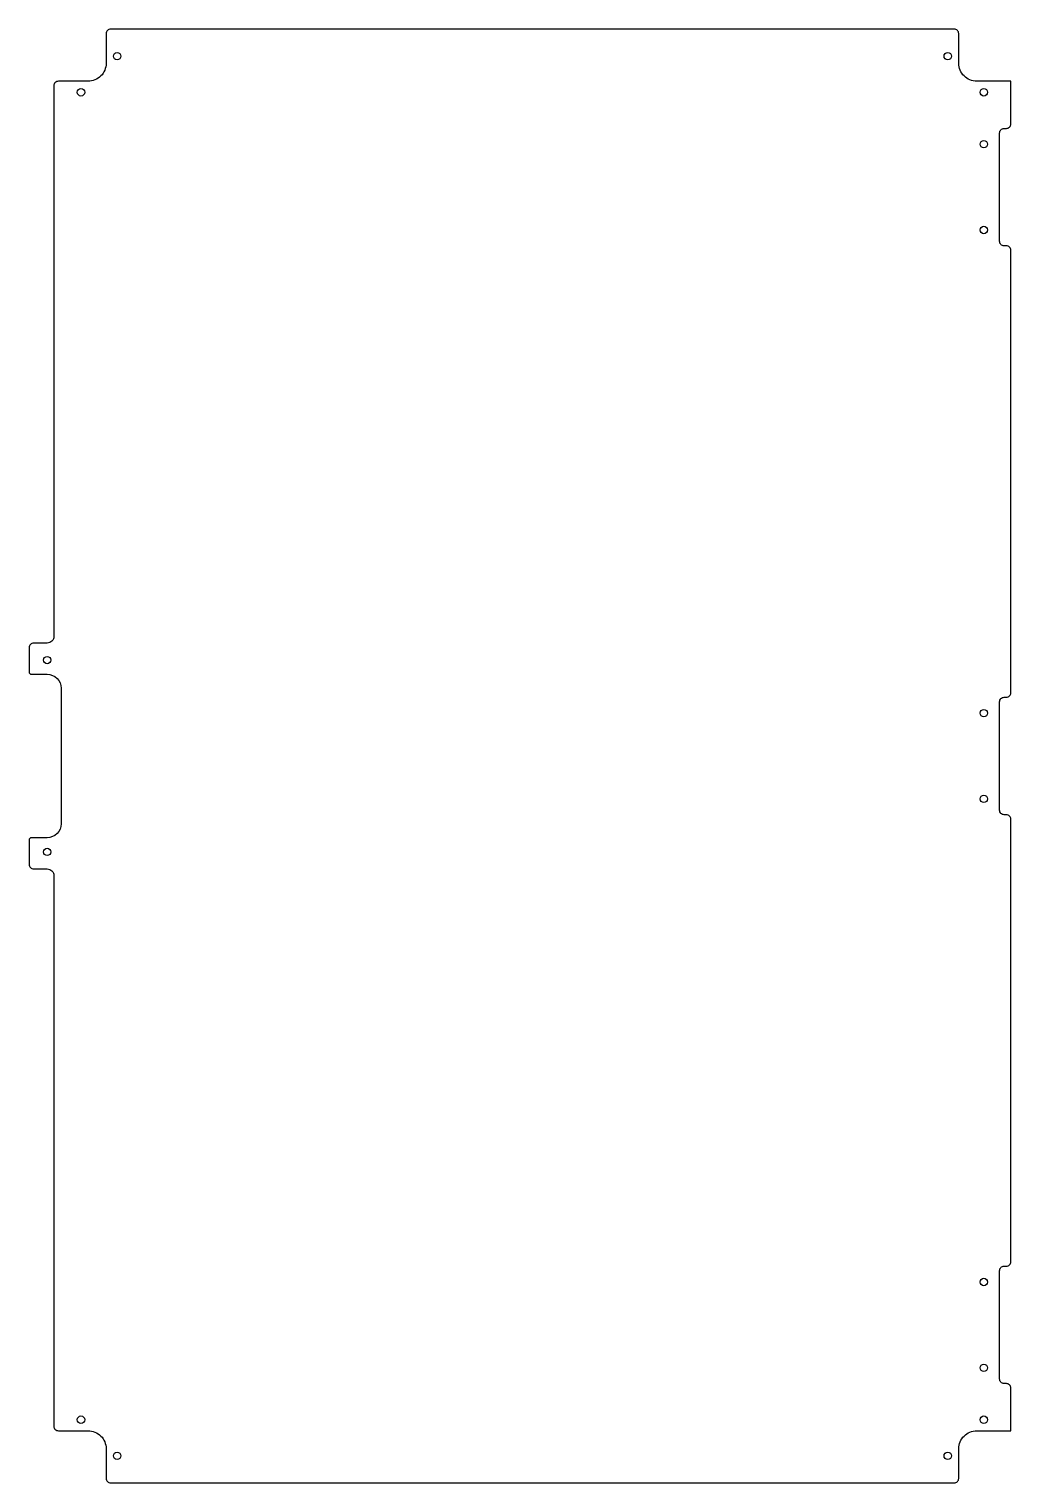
# Model space of a CAD drawing. Header units: millimetres. Extents: x -223 to 212, y 3 to 647.
import ezdxf

# ---------------------------------------------------------------- set-up
doc = ezdxf.new("R2010")
doc.units = ezdxf.units.MM
doc.layers.get('0').update_dxf_attribs({"linetype": 'CONTINUOUS'})

msp = doc.modelspace()

# ---------------------------------------------------------------- linework, layer by layer
msp.add_lwpolyline([(-222, 288.8, 0.4142136), (-223, 287.8), (-223, 277, 0.4142136), (-221, 275), (-215, 275, -0.4142136), (-212, 272), (-212, 28.125, 0.4142136), (-210, 26.125), (-196.875, 26.125, -0.4142136), (-188.875, 18.125), (-188.875, 5, 0.4142136), (-186.875, 3), (186.875, 3, 0.4142136), (188.875, 5), (188.875, 18.125, -0.4142136), (196.875, 26.125), (212, 26.125), (212, 45, 0.4142136), (210, 47), (209, 47, -0.4142136), (207, 49), (207, 97, -0.4142136), (209, 99), (210, 99, 0.4142136), (212, 101), (212, 297, 0.4142136), (210, 299), (209, 299, -0.4142136), (207, 301), (207, 349, -0.4142136), (209, 351), (210, 351, 0.4142136), (212, 353), (212, 549, 0.4142136), (210, 551), (209, 551, -0.4142136), (207, 553), (207, 601, -0.4142136), (209, 603), (210, 603, 0.4142136), (212, 605), (212, 623.875), (196.875, 623.875, -0.4142136), (188.875, 631.875), (188.875, 645, 0.4142136), (186.875, 647), (-186.875, 647, 0.4142136), (-188.875, 645), (-188.875, 631.875, -0.4142136), (-196.875, 623.875), (-210, 623.875, 0.4142136), (-212, 621.875), (-212, 378, -0.4142136), (-215, 375), (-221, 375, 0.4142136), (-223, 373), (-223, 362.2, 0.4142136), (-222, 361.2), (-215, 361.2, -0.4142136), (-208.8, 355), (-208.8, 295, -0.4142136), (-215, 288.8)], format="xyb", close=True)
for centre, radius in [((-184, 635), 1.65), ((184, 635), 1.65), ((-200, 619), 1.65), ((200, 619), 1.65), ((200, 596), 1.65), ((200, 558), 1.65), ((-215, 367.5), 1.6), ((200, 344), 1.65), ((200, 306), 1.65), ((-215, 282.5), 1.6), ((200, 92), 1.65), ((200, 54), 1.65), ((-200, 31), 1.65), ((200, 31), 1.65), ((-184, 15), 1.65), ((184, 15), 1.65)]:
    msp.add_circle(centre, radius)

doc.saveas('drawing.dxf')
